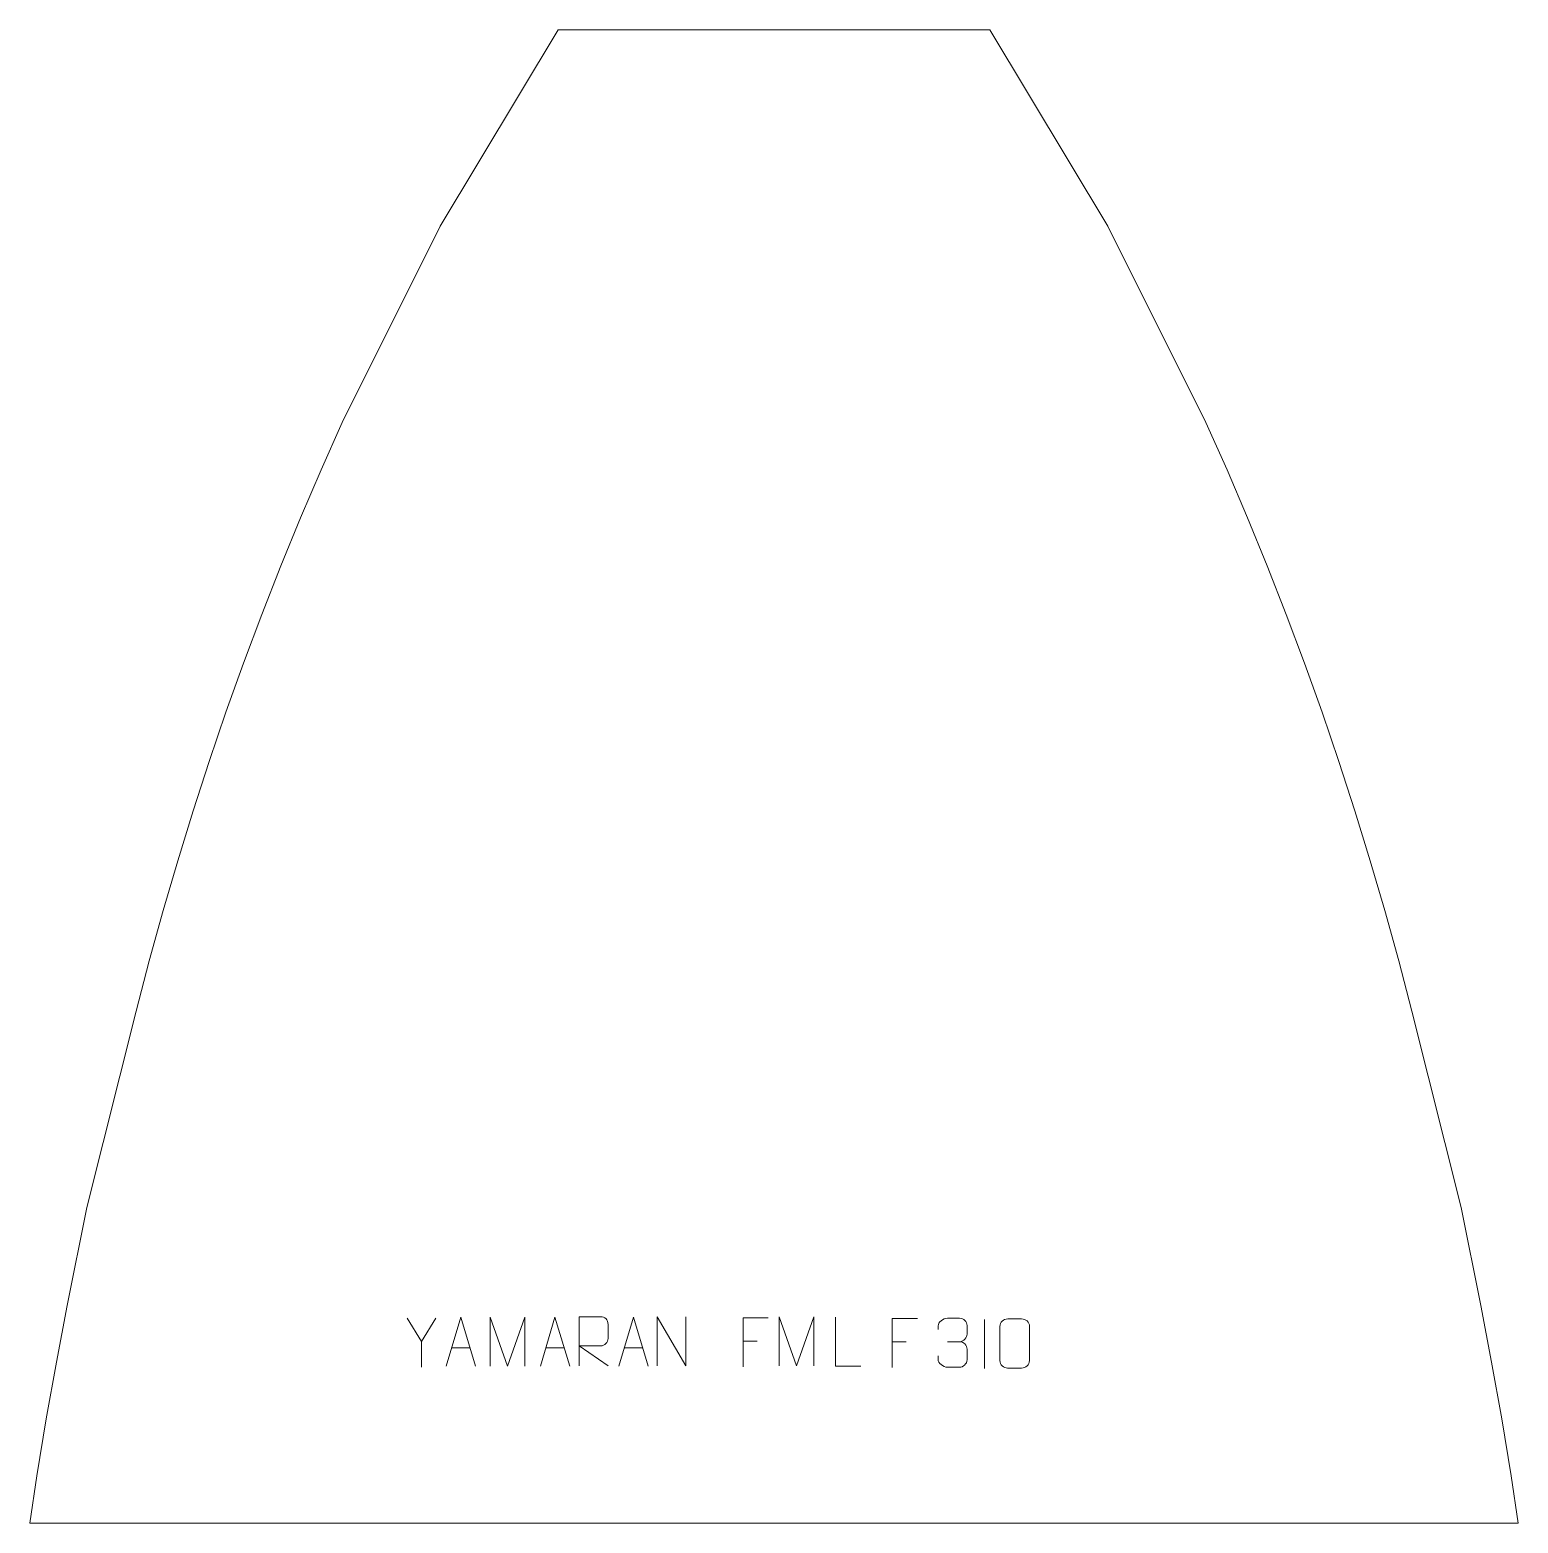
# Model space of a CAD drawing. Header units: millimetres. Extents: x -366 to 392, y 389 to 1150.
import ezdxf

# ---------------------------------------------------------------- set-up
doc = ezdxf.new("R2010")
doc.units = ezdxf.units.MM
doc.header["$MEASUREMENT"] = 0
doc.layers.add('layer 1', color=7, linetype='Continuous')

msp = doc.modelspace()

# ---------------------------------------------------------------- linework, layer by layer
at = {"layer": 'layer 1', "color": 242, "lineweight": 9}
msp.add_open_spline([(-97.3009, 1150.2324), (-97.3009, 1150.2324), (122.6995, 1150.2324), (122.6995, 1150.2324), (122.6995, 1150.2324), (122.6995, 1150.2324), (182.7, 1050.2331), (182.7, 1050.2331), (182.7, 1050.2331), (182.7, 1050.2331), (232.6999, 950.2334), (232.6999, 950.2334), (232.6999, 950.2334), (232.6999, 950.2334), (243.473, 925.9981), (243.473, 925.9981), (243.473, 925.9981), (243.473, 925.9981), (253.8848, 901.6048), (253.8848, 901.6048), (253.8848, 901.6048), (253.8848, 901.6048), (263.9333, 877.0618), (263.9333, 877.0618), (263.9333, 877.0618), (263.9333, 877.0618), (273.6174, 852.3705), (273.6174, 852.3705), (273.6174, 852.3705), (273.6174, 852.3705), (282.9334, 827.5384), (282.9334, 827.5384), (282.9334, 827.5384), (282.9334, 827.5384), (291.8812, 802.5721), (291.8812, 802.5721), (291.8812, 802.5721), (291.8812, 802.5721), (300.4574, 777.4751), (300.4574, 777.4751), (300.4574, 777.4751), (300.4574, 777.4751), (308.6585, 752.2542), (308.6585, 752.2542), (308.6585, 752.2542), (308.6585, 752.2542), (316.4847, 726.9124), (316.4847, 726.9124), (316.4847, 726.9124), (316.4847, 726.9124), (323.9358, 701.4594), (323.9358, 701.4594), (323.9358, 701.4594), (323.9358, 701.4594), (331.008, 675.8977), (331.008, 675.8977), (331.008, 675.8977), (331.008, 675.8977), (337.6988, 650.233), (337.6988, 650.233), (337.6988, 650.233), (337.6988, 650.233), (362.6997, 550.2332), (362.6997, 550.2332), (362.6997, 550.2332), (362.6997, 550.2332), (372.6984, 500.2333), (372.6984, 500.2333), (372.6984, 500.2333), (372.6984, 500.2333), (378.2623, 471.374), (378.2623, 471.374), (378.2623, 471.374), (378.2623, 471.374), (383.4233, 442.4405), (383.4233, 442.4405), (383.4233, 442.4405), (383.4233, 442.4405), (388.18, 413.4382), (388.18, 413.4382), (388.18, 413.4382), (388.18, 413.4382), (391.7829, 389.3712), (391.7829, 389.3712), (391.7829, 389.3712), (391.7829, 389.3712), (-366.3844, 389.3712), (-366.3844, 389.3712), (-366.3844, 389.3712), (-366.3844, 389.3712), (-362.78, 413.4382), (-362.78, 413.4382), (-362.78, 413.4382), (-362.78, 413.4382), (-358.0233, 442.4405), (-358.0233, 442.4405), (-358.0233, 442.4405), (-358.0233, 442.4405), (-352.8623, 471.374), (-352.8623, 471.374), (-352.8623, 471.374), (-352.8623, 471.374), (-347.2999, 500.2333), (-347.2999, 500.2333), (-347.2999, 500.2333), (-347.2999, 500.2333), (-337.2992, 550.2332), (-337.2992, 550.2332), (-337.2992, 550.2332), (-337.2992, 550.2332), (-312.3003, 650.233), (-312.3003, 650.233), (-312.3003, 650.233), (-312.3003, 650.233), (-305.608, 675.8977), (-305.608, 675.8977), (-305.608, 675.8977), (-305.608, 675.8977), (-298.5372, 701.4594), (-298.5372, 701.4594), (-298.5372, 701.4594), (-298.5372, 701.4594), (-291.0861, 726.9124), (-291.0861, 726.9124), (-291.0861, 726.9124), (-291.0861, 726.9124), (-283.26, 752.2542), (-283.26, 752.2542), (-283.26, 752.2542), (-283.26, 752.2542), (-275.0574, 777.4751), (-275.0574, 777.4751), (-275.0574, 777.4751), (-275.0574, 777.4751), (-266.4812, 802.5721), (-266.4812, 802.5721), (-266.4812, 802.5721), (-266.4812, 802.5721), (-257.5349, 827.5384), (-257.5349, 827.5384), (-257.5349, 827.5384), (-257.5349, 827.5384), (-248.2174, 852.3705), (-248.2174, 852.3705), (-248.2174, 852.3705), (-248.2174, 852.3705), (-238.5352, 877.0618), (-238.5352, 877.0618), (-238.5352, 877.0618), (-238.5352, 877.0618), (-228.4843, 901.6048), (-228.4843, 901.6048), (-228.4843, 901.6048), (-228.4843, 901.6048), (-218.0726, 925.9981), (-218.0726, 925.9981), (-218.0726, 925.9981), (-218.0726, 925.9981), (-207.2994, 950.2334), (-207.2994, 950.2334), (-207.2994, 950.2334), (-207.2994, 950.2334), (-157.2995, 1050.2331), (-157.2995, 1050.2331), (-157.2995, 1050.2331), (-157.2995, 1050.2331), (-97.3009, 1150.2324), (-97.3009, 1150.2324)], degree=3, knots=[0, 0, 0, 0, 0.02325581, 0.02325581, 0.02325581, 0.02325581, 0.04651163, 0.04651163, 0.04651163, 0.04651163, 0.06976744, 0.06976744, 0.06976744, 0.06976744, 0.09302326, 0.09302326, 0.09302326, 0.09302326, 0.11627907, 0.11627907, 0.11627907, 0.11627907, 0.13953488, 0.13953488, 0.13953488, 0.13953488, 0.1627907, 0.1627907, 0.1627907, 0.1627907, 0.18604651, 0.18604651, 0.18604651, 0.18604651, 0.20930233, 0.20930233, 0.20930233, 0.20930233, 0.23255814, 0.23255814, 0.23255814, 0.23255814, 0.25581395, 0.25581395, 0.25581395, 0.25581395, 0.27906977, 0.27906977, 0.27906977, 0.27906977, 0.30232558, 0.30232558, 0.30232558, 0.30232558, 0.3255814, 0.3255814, 0.3255814, 0.3255814, 0.34883721, 0.34883721, 0.34883721, 0.34883721, 0.37209302, 0.37209302, 0.37209302, 0.37209302, 0.39534884, 0.39534884, 0.39534884, 0.39534884, 0.41860465, 0.41860465, 0.41860465, 0.41860465, 0.44186047, 0.44186047, 0.44186047, 0.44186047, 0.46511628, 0.46511628, 0.46511628, 0.46511628, 0.48837209, 0.48837209, 0.48837209, 0.48837209, 0.51162791, 0.51162791, 0.51162791, 0.51162791, 0.53488372, 0.53488372, 0.53488372, 0.53488372, 0.55813953, 0.55813953, 0.55813953, 0.55813953, 0.58139535, 0.58139535, 0.58139535, 0.58139535, 0.60465116, 0.60465116, 0.60465116, 0.60465116, 0.62790698, 0.62790698, 0.62790698, 0.62790698, 0.65116279, 0.65116279, 0.65116279, 0.65116279, 0.6744186, 0.6744186, 0.6744186, 0.6744186, 0.69767442, 0.69767442, 0.69767442, 0.69767442, 0.72093023, 0.72093023, 0.72093023, 0.72093023, 0.74418605, 0.74418605, 0.74418605, 0.74418605, 0.76744186, 0.76744186, 0.76744186, 0.76744186, 0.79069767, 0.79069767, 0.79069767, 0.79069767, 0.81395349, 0.81395349, 0.81395349, 0.81395349, 0.8372093, 0.8372093, 0.8372093, 0.8372093, 0.86046512, 0.86046512, 0.86046512, 0.86046512, 0.88372093, 0.88372093, 0.88372093, 0.88372093, 0.90697674, 0.90697674, 0.90697674, 0.90697674, 0.93023256, 0.93023256, 0.93023256, 0.93023256, 0.95348837, 0.95348837, 0.95348837, 0.95348837, 1, 1, 1, 1], dxfattribs=at)
at = {"layer": 'layer 1', "color": 250, "lineweight": 9}
for points in [[(-166.8133, 481.9115), (-166.8133, 481.9115), (-174.1342, 493.8102), (-174.1342, 493.8102)], [(119.9099, 493.1625), (119.9099, 493.1625), (119.9099, 468.1884), (119.9099, 468.1884)], [(-3.0673, 482.0521), (-3.0673, 482.0521), (4.1008, 482.0521), (4.1008, 482.0521)], [(72.8452, 481.8117), (72.8452, 481.8117), (80.0133, 481.8117), (80.0133, 481.8117)], [(101.0133, 481.8117), (101.0133, 481.8117), (107.2097, 481.8117), (107.2097, 481.8117)], [(-151.5612, 478.6842), (-151.5612, 478.6842), (-142.0655, 478.6842), (-142.0655, 478.6842)], [(-103.5612, 478.6842), (-103.5612, 478.6842), (-94.0655, 478.6842), (-94.0655, 478.6842)], [(-103.5612, 478.6842), (-103.5612, 478.6842), (-94.0655, 478.6842), (-94.0655, 478.6842)], [(-63.5612, 478.6842), (-63.5612, 478.6842), (-54.0655, 478.6842), (-54.0655, 478.6842)]]:
    msp.add_open_spline(points, degree=3, dxfattribs=at)
for points, knots in [([(-159.4909, 493.8102), (-159.4909, 493.8102), (-166.8133, 481.9115), (-166.8133, 481.9115), (-166.8133, 481.9115), (-166.8133, 481.9115), (-166.8126, 468.8566), (-166.8126, 468.8566)], [0, 0, 0, 0, 0.33333333, 0.33333333, 0.33333333, 0.33333333, 1, 1, 1, 1]), ([(-154.2838, 469.4348), (-154.2838, 469.4348), (-146.9128, 494.3883), (-146.9128, 494.3883), (-146.9128, 494.3883), (-146.9128, 494.3883), (-139.3429, 469.4348), (-139.3429, 469.4348)], [0, 0, 0, 0, 0.33333333, 0.33333333, 0.33333333, 0.33333333, 1, 1, 1, 1]), ([(-131.9703, 469.4326), (-131.9703, 469.4326), (-131.9703, 494.3905), (-131.9703, 494.3905), (-131.9703, 494.3905), (-131.9703, 494.3905), (-123.0452, 469.4326), (-123.0452, 469.4326), (-123.0452, 469.4326), (-123.0452, 469.4326), (-114.2853, 494.39), (-114.2853, 494.39), (-114.2853, 494.39), (-114.2853, 494.39), (-114.2853, 469.4326), (-114.2853, 469.4326)], [0, 0, 0, 0, 0.2, 0.2, 0.2, 0.2, 0.4, 0.4, 0.4, 0.4, 0.6, 0.6, 0.6, 0.6, 1, 1, 1, 1]), ([(-106.2838, 469.4348), (-106.2838, 469.4348), (-98.9128, 494.3883), (-98.9128, 494.3883), (-98.9128, 494.3883), (-98.9128, 494.3883), (-91.3429, 469.4348), (-91.3429, 469.4348)], [0, 0, 0, 0, 0.33333333, 0.33333333, 0.33333333, 0.33333333, 1, 1, 1, 1]), ([(-106.2838, 469.4348), (-106.2838, 469.4348), (-98.9128, 494.3883), (-98.9128, 494.3883), (-98.9128, 494.3883), (-98.9128, 494.3883), (-91.3429, 469.4348), (-91.3429, 469.4348)], [0, 0, 0, 0, 0.33333333, 0.33333333, 0.33333333, 0.33333333, 1, 1, 1, 1]), ([(-86.4834, 469.5921), (-86.4834, 469.5921), (-86.4834, 494.5456), (-86.4834, 494.5456), (-86.4834, 494.5456), (-82.8886, 494.5456), (-79.2931, 494.5456), (-75.6979, 494.5456), (-75.6979, 494.5456), (-73.3726, 494.5079), (-71.8153, 493.0179), (-71.8194, 490.6515), (-71.8194, 490.6515), (-71.8198, 488.616), (-71.8198, 485.5566), (-71.8194, 483.5206), (-71.8194, 483.5206), (-71.8259, 481.6451), (-73.6382, 479.7033), (-75.6477, 479.6842), (-75.6477, 479.6842), (-75.6477, 479.6842), (-86.4834, 479.6842), (-86.4834, 479.6842), (-86.4834, 479.6842), (-86.4834, 479.6842), (-71.8287, 469.5921), (-71.8287, 469.5921)], [0, 0, 0, 0, 0.125, 0.125, 0.125, 0.125, 0.25, 0.25, 0.25, 0.25, 0.375, 0.375, 0.375, 0.375, 0.5, 0.5, 0.5, 0.5, 0.625, 0.625, 0.625, 0.625, 0.75, 0.75, 0.75, 0.75, 1, 1, 1, 1]), ([(-66.2838, 469.4348), (-66.2838, 469.4348), (-58.9128, 494.3883), (-58.9128, 494.3883), (-58.9128, 494.3883), (-58.9128, 494.3883), (-51.3429, 469.4348), (-51.3429, 469.4348)], [0, 0, 0, 0, 0.33333333, 0.33333333, 0.33333333, 0.33333333, 1, 1, 1, 1]), ([(-46.8106, 469.5754), (-46.8106, 469.5754), (-46.8106, 494.5289), (-46.8106, 494.5289), (-46.8106, 494.5289), (-46.8106, 494.5289), (-32.1558, 469.5754), (-32.1558, 469.5754), (-32.1558, 469.5754), (-32.1558, 469.5754), (-32.1558, 494.5289), (-32.1558, 494.5289)], [0, 0, 0, 0, 0.25, 0.25, 0.25, 0.25, 0.5, 0.5, 0.5, 0.5, 1, 1, 1, 1]), ([(9.8067, 493.9318), (9.8067, 493.9318), (-3.0673, 493.9318), (-3.0673, 493.9318), (-3.0673, 493.9318), (-3.0673, 493.9318), (-3.0673, 468.9782), (-3.0673, 468.9782)], [0, 0, 0, 0, 0.33333333, 0.33333333, 0.33333333, 0.33333333, 1, 1, 1, 1]), ([(15.2583, 469.5732), (15.2583, 469.5732), (15.2583, 494.5311), (15.2583, 494.5311), (15.2583, 494.5311), (15.2583, 494.5311), (24.1834, 469.5732), (24.1834, 469.5732), (24.1834, 469.5732), (24.1834, 469.5732), (32.9433, 494.5306), (32.9433, 494.5306), (32.9433, 494.5306), (32.9433, 494.5306), (32.9433, 469.5732), (32.9433, 469.5732)], [0, 0, 0, 0, 0.2, 0.2, 0.2, 0.2, 0.4, 0.4, 0.4, 0.4, 0.6, 0.6, 0.6, 0.6, 1, 1, 1, 1]), ([(56.9039, 469.3349), (56.9039, 469.3349), (43.9548, 469.3349), (43.9548, 469.3349), (43.9548, 469.3349), (43.9548, 469.3349), (43.9548, 494.2885), (43.9548, 494.2885)], [0, 0, 0, 0, 0.33333333, 0.33333333, 0.33333333, 0.33333333, 1, 1, 1, 1]), ([(85.7192, 493.6914), (85.7192, 493.6914), (72.8452, 493.6914), (72.8452, 493.6914), (72.8452, 493.6914), (72.8452, 493.6914), (72.8452, 468.7378), (72.8452, 468.7378)], [0, 0, 0, 0, 0.33333333, 0.33333333, 0.33333333, 0.33333333, 1, 1, 1, 1]), ([(96.3036, 488.0569), (96.3036, 488.0569), (96.3036, 489.9141), (96.3036, 489.9141), (96.3036, 489.9141), (96.2893, 491.656), (98.9538, 493.7741), (101.0129, 493.7514), (101.0129, 493.7514), (103.077, 493.7514), (105.141, 493.7514), (107.2047, 493.7514), (107.2047, 493.7514), (109.3992, 493.7602), (110.9975, 491.9134), (111.0419, 490.0013), (111.0419, 490.0013), (111.0415, 488.5662), (111.0415, 487.1311), (111.0419, 485.6956), (111.0419, 485.6956), (110.9933, 484.0421), (109.3907, 481.8121), (107.1924, 481.8221), (107.1924, 481.8221), (109.3961, 481.8109), (111.0041, 480.0077), (111.0581, 477.9482), (111.0581, 477.9482), (111.0577, 476.1635), (111.0577, 474.3788), (111.0581, 472.5937), (111.0581, 472.5937), (111.0682, 470.5323), (109.0133, 468.7692), (107.1924, 468.7773), (107.1924, 468.7773), (105.1271, 468.7776), (103.0619, 468.7776), (100.9963, 468.7773), (100.9963, 468.7773), (98.8277, 468.7888), (96.2967, 471.189), (96.2781, 472.6508), (96.2781, 472.6508), (96.2781, 472.6508), (96.2781, 474.5594), (96.2781, 474.5594)], [0, 0, 0, 0, 0.07692308, 0.07692308, 0.07692308, 0.07692308, 0.15384615, 0.15384615, 0.15384615, 0.15384615, 0.23076923, 0.23076923, 0.23076923, 0.23076923, 0.30769231, 0.30769231, 0.30769231, 0.30769231, 0.38461538, 0.38461538, 0.38461538, 0.38461538, 0.46153846, 0.46153846, 0.46153846, 0.46153846, 0.53846154, 0.53846154, 0.53846154, 0.53846154, 0.61538462, 0.61538462, 0.61538462, 0.61538462, 0.69230769, 0.69230769, 0.69230769, 0.69230769, 0.76923077, 0.76923077, 0.76923077, 0.76923077, 0.84615385, 0.84615385, 0.84615385, 0.84615385, 1, 1, 1, 1]), ([(131.7492, 493.4046), (134.1153, 493.4046), (136.4818, 493.4046), (138.8483, 493.4046), (138.8483, 493.4046), (140.8288, 493.4402), (142.8548, 491.9459), (142.8819, 489.5038), (142.8819, 489.5038), (142.8815, 483.7464), (142.8815, 477.9886), (142.8819, 472.2304), (142.8819, 472.2304), (142.7398, 469.9028), (141.0334, 468.4205), (138.8483, 468.4097), (138.8483, 468.4097), (136.4759, 468.4101), (134.1035, 468.4101), (131.7315, 468.4097), (131.7315, 468.4097), (129.773, 468.3041), (127.7666, 470.192), (127.778, 472.213), (127.778, 472.213), (127.7784, 477.9936), (127.7784, 483.7739), (127.778, 489.5537), (127.778, 489.5537), (127.7823, 491.6957), (129.5594, 493.4182), (131.7492, 493.4046)], [0, 0, 0, 0, 0.11111111, 0.11111111, 0.11111111, 0.11111111, 0.22222222, 0.22222222, 0.22222222, 0.22222222, 0.33333333, 0.33333333, 0.33333333, 0.33333333, 0.44444444, 0.44444444, 0.44444444, 0.44444444, 0.55555556, 0.55555556, 0.55555556, 0.55555556, 0.66666667, 0.66666667, 0.66666667, 0.66666667, 0.77777778, 0.77777778, 0.77777778, 0.77777778, 1, 1, 1, 1])]:
    msp.add_open_spline(points, degree=3, knots=knots, dxfattribs=at)

doc.saveas('drawing.dxf')
